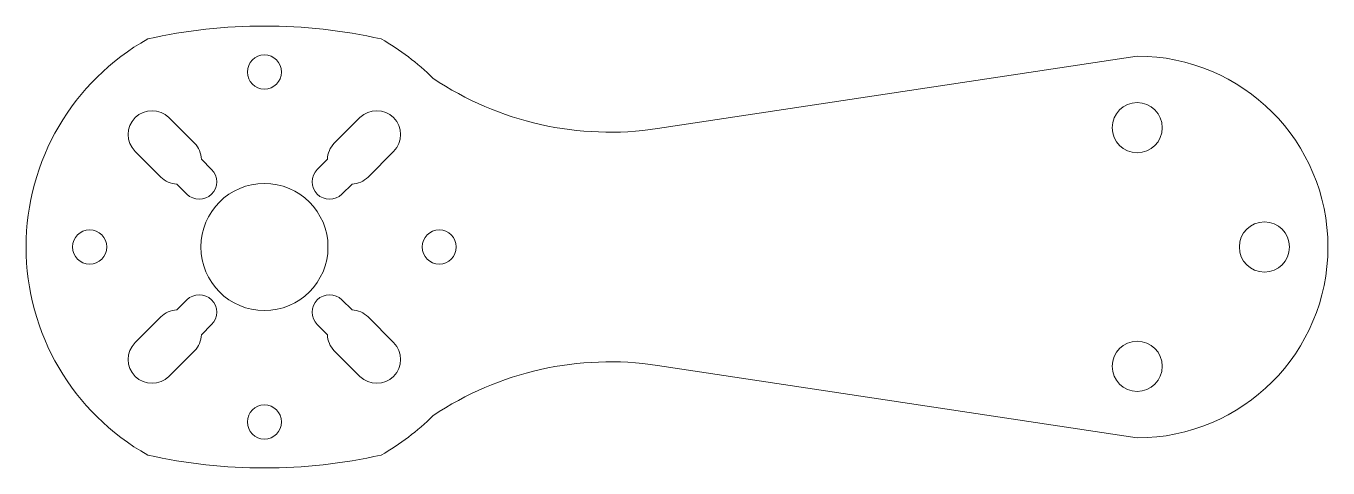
# Model space of a CAD drawing. Header units: millimetres. Extents: x -36.9 to 45, y -13.9 to 13.9.
import ezdxf

# ---------------------------------------------------------------- set-up
doc = ezdxf.new("R2010")
doc.units = ezdxf.units.MM

msp = doc.modelspace()

# ---------------------------------------------------------------- linework, layer by layer
at = {"color": 7, "linetype": 'Continuous', "lineweight": 15}
for p, q in [((33, 12), (2.811, 7.442)), ((-26.318, 6.519), (-27.93, 8.132)), ((-17.522, 6.519), (-15.91, 8.132)), ((-30.052, 6.01), (-28.439, 4.398)), ((-13.788, 6.01), (-15.401, 4.398)), ((-25.243, 4.879), (-25.88, 5.515)), ((-18.597, 4.879), (-17.96, 5.515)), ((-27.435, 3.96), (-26.799, 3.323)), ((-16.405, 3.96), (-17.041, 3.323)), ((-27.435, -3.96), (-26.799, -3.323)), ((-16.405, -3.96), (-17.041, -3.323)), ((-30.052, -6.01), (-28.439, -4.398)), ((-25.243, -4.879), (-25.88, -5.515)), ((-18.597, -4.879), (-17.96, -5.515)), ((-13.788, -6.01), (-15.401, -4.398)), ((-26.318, -6.519), (-27.93, -8.132)), ((-17.522, -6.519), (-15.91, -8.132)), ((33, -12), (2.811, -7.442))]:
    msp.add_line(p, q, dxfattribs=at)
for centre, radius in [((-21.92, 11), 1.075), ((33, 7.5), 1.575), ((-21.92, 0), 4), ((-32.92, 0), 1.075), ((-10.92, 0), 1.075), ((41, 0), 1.575), ((33, -7.5), 1.575), ((-21.92, -11), 1.075)]:
    msp.add_circle(centre, radius, dxfattribs=at)
for centre, radius, start, end in [((-21.92, -19.775), 33.665, 77.40062, 102.59938), ((-21.92, 0), 15, 119.3121, 240.6879), ((-21.92, 0), 15, 45, 60.6879), ((33, 0), 12, 270, 90), ((-0.175, 27.218), 20, 236.15693, 278.58564), ((-28.991, 7.071), 1.5, 45, 225), ((-14.849, 7.071), 1.5, 315, 135), ((-27.379, 5.459), 1.5, 2.16657, 45), ((-16.461, 5.459), 1.5, 135, 177.83343), ((-27.379, 5.459), 1.5, 225, 267.83343), ((-26.021, 4.101), 1.1, 225, 45), ((-17.819, 4.101), 1.1, 135, 315), ((-16.461, 5.459), 1.5, 272.16657, 315), ((-26.021, -4.101), 1.1, 315, 135), ((-17.819, -4.101), 1.1, 45, 225), ((-27.379, -5.459), 1.5, 92.16657, 135), ((-16.461, -5.459), 1.5, 45, 87.83343), ((-27.379, -5.459), 1.5, 315, 357.83343), ((-16.461, -5.459), 1.5, 182.16657, 225), ((-28.991, -7.071), 1.5, 135, 315), ((-14.849, -7.071), 1.5, 225, 45), ((-0.175, -27.218), 20, 81.41436, 123.84307), ((-21.92, 0), 15, 299.3121, 315), ((-21.92, 19.775), 33.665, 257.40062, 282.59938)]:
    msp.add_arc(centre, radius, start, end, dxfattribs=at)

doc.saveas('drawing.dxf')
